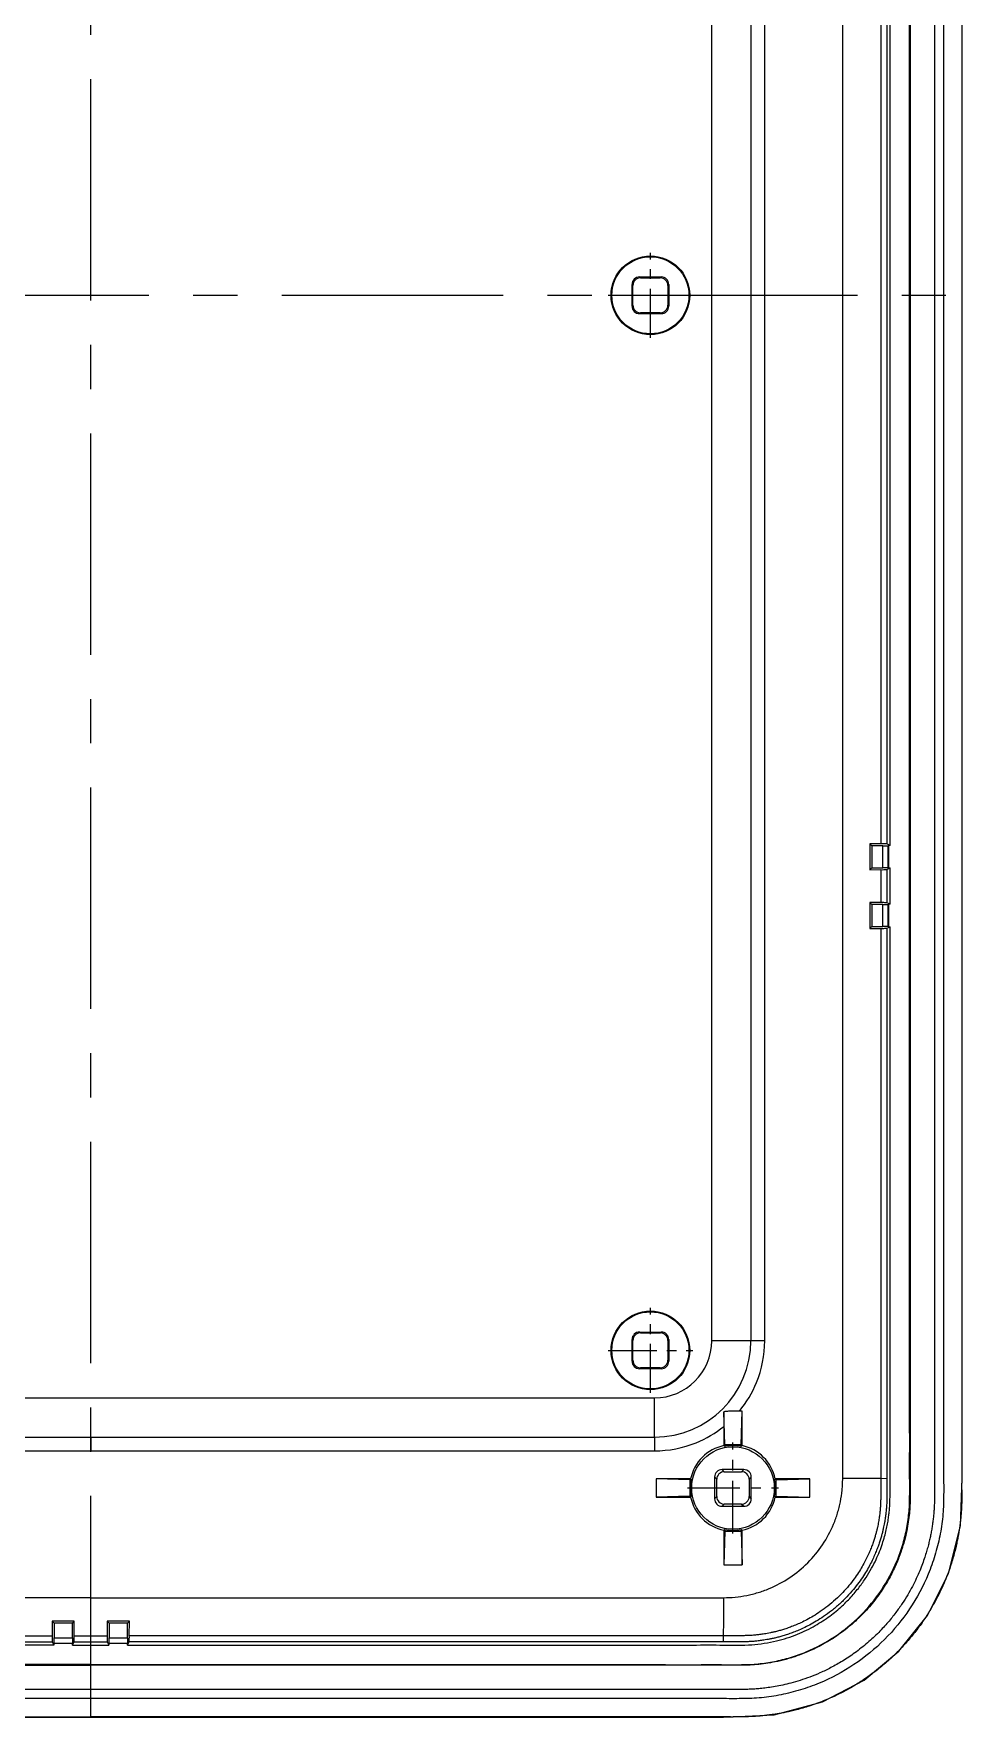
# Model space of a CAD drawing. Header units: millimetres. Extents: x 3219 to 3653, y 1046 to 1347.
# Drawn here: x 3464.9 to 3515.5, y 1162.5 to 1254.3 of the extents above; entities that cross this region are included whole.
import ezdxf

# ---------------------------------------------------------------- set-up
doc = ezdxf.new("R2010")
doc.units = ezdxf.units.MM
doc.linetypes.add('CENTER', pattern=[50.8, 31.75, -6.35, 6.35, -6.35])
doc.layers.add('from', color=7, linetype='Continuous', lineweight=13)

# ---------------------------------------------------------------- blocks, each defined once
blk = doc.blocks.new('*u50')
at = {"color": 1, "linetype": 'CENTER', "ltscale": 0.380001}
for p, q in [((0, -77.5), (0, 77.5)), ((-47.5, 0), (47.5, 0))]:
    blk.add_line(p, q, dxfattribs=at)
at = {"color": 7, "linetype": 'Continuous'}
for p, q in [((40.98, -64.48), (40.98, 64.48)), ((47.473, 64.478), (47.473, -64.478)), ((47.5, -64.478), (47.5, 64.478)), ((33.84, -56.98), (33.84, 56.98)), ((35.977, 56.98), (35.977, -56.98)), ((36.73, -56.982), (36.73, 56.982)), ((43.051, 29.898), (43.051, -29.898)), ((43.385, 29.903), (43.385, -29.903)), ((43.56, -29.99), (43.56, 29.99)), ((29.959, 0.952), (29.911, 1)), ((29.911, 1), (31.089, 1)), ((29.959, 0.952), (31.041, 0.952)), ((31.041, 0.952), (31.089, 1)), ((29.5, -0.589), (29.5, 0.589)), ((29.548, 0.541), (29.5, 0.589)), ((29.548, -0.541), (29.548, 0.541)), ((31.452, 0.541), (31.5, 0.589)), ((31.452, 0.541), (31.452, -0.541)), ((31.5, 0.589), (31.5, -0.589)), ((29.548, -0.541), (29.5, -0.589)), ((31.452, -0.541), (31.5, -0.589)), ((29.959, -0.952), (29.911, -1)), ((31.089, -1), (29.911, -1)), ((31.041, -0.952), (29.959, -0.952)), ((31.041, -0.952), (31.089, -1)), ((43.051, -29.898), (42.457, -29.897)), ((42.457, -29.897), (42.457, -31.303)), ((42.56, -30), (42.457, -29.897)), ((42.56, -30), (42.56, -31.2)), ((43.16, -30), (42.56, -30)), ((43.16, -30), (43.465, -29.997)), ((43.16, -31.2), (43.16, -30)), ((43.56, -29.99), (43.385, -29.903)), ((43.465, -29.997), (43.48, -29.99)), ((43.465, -31.203), (43.465, -29.997)), ((43.48, -29.99), (43.48, -31.21)), ((43.56, -29.99), (43.48, -29.99)), ((42.56, -31.2), (42.457, -31.303)), ((42.457, -31.303), (43.051, -31.302)), ((42.56, -31.2), (43.16, -31.2)), ((43.051, -31.302), (43.051, -33.098)), ((43.465, -31.203), (43.16, -31.2)), ((43.385, -31.297), (43.56, -31.21)), ((43.385, -31.297), (43.385, -33.103)), ((43.465, -31.203), (43.48, -31.21)), ((43.48, -31.21), (43.56, -31.21)), ((43.56, -33.19), (43.56, -31.21)), ((43.051, -33.098), (42.457, -33.097)), ((42.457, -33.097), (42.457, -34.503)), ((42.56, -33.2), (42.457, -33.097)), ((42.56, -33.2), (42.56, -34.4)), ((43.16, -33.2), (42.56, -33.2)), ((43.16, -33.2), (43.465, -33.197)), ((43.16, -34.4), (43.16, -33.2)), ((43.56, -33.19), (43.385, -33.103)), ((43.465, -33.197), (43.48, -33.19)), ((43.465, -34.403), (43.465, -33.197)), ((43.48, -33.19), (43.48, -34.41)), ((43.56, -33.19), (43.48, -33.19)), ((42.56, -34.4), (42.457, -34.503)), ((42.457, -34.503), (43.051, -34.502)), ((42.56, -34.4), (43.16, -34.4)), ((43.051, -34.502), (43.051, -64.475)), ((43.465, -34.403), (43.16, -34.4)), ((43.385, -34.497), (43.56, -34.41)), ((43.385, -34.497), (43.385, -64.473)), ((43.465, -34.403), (43.48, -34.41)), ((43.48, -34.41), (43.56, -34.41)), ((29.959, -56.548), (29.911, -56.5)), ((29.911, -56.5), (31.089, -56.5)), ((29.959, -56.548), (31.041, -56.548)), ((31.041, -56.548), (31.089, -56.5)), ((29.5, -58.089), (29.5, -56.911)), ((29.548, -56.959), (29.5, -56.911)), ((29.548, -58.041), (29.548, -56.959)), ((31.452, -56.959), (31.5, -56.911)), ((31.452, -56.959), (31.452, -58.041)), ((31.5, -56.911), (31.5, -58.089)), ((35.977, -56.98), (33.84, -56.98)), ((29.548, -58.041), (29.5, -58.089)), ((29.959, -58.452), (29.911, -58.5)), ((31.089, -58.5), (29.911, -58.5)), ((31.041, -58.452), (29.959, -58.452)), ((31.041, -58.452), (31.089, -58.5)), ((31.452, -58.041), (31.5, -58.089)), ((-30.73, -60.09), (30.73, -60.09)), ((30.73, -62.227), (30.73, -60.09)), ((34.548, -62.647), (34.501, -60.846)), ((35.5, -60.806), (35.351, -60.806)), ((35.452, -62.647), (35.5, -60.806)), ((35.5, -62.693), (35.5, -60.806)), ((-30.73, -62.227), (30.73, -62.227)), ((0, -62.227), (0, -62.98)), ((34.5, -61.647), (34.5, -62.693)), ((-30.732, -62.98), (30.732, -62.98)), ((34.548, -62.647), (34.548, -62.732)), ((35.452, -62.647), (34.548, -62.647)), ((35.452, -62.732), (35.452, -62.647)), ((34.527, -64.115), (34.411, -64)), ((35.589, -64), (34.411, -64)), ((34.527, -64.115), (35.473, -64.115)), ((35.589, -64), (35.473, -64.115)), ((30.806, -64.5), (30.806, -65.5)), ((32.647, -64.548), (30.806, -64.5)), ((32.693, -64.5), (30.806, -64.5)), ((32.647, -64.548), (32.647, -65.452)), ((32.732, -64.548), (32.647, -64.548)), ((34, -64.411), (34, -65.589)), ((34.115, -64.527), (34, -64.411)), ((34.115, -65.473), (34.115, -64.527)), ((36, -64.411), (35.885, -64.527)), ((35.885, -64.527), (35.885, -65.473)), ((36, -65.589), (36, -64.411)), ((37.353, -64.548), (37.268, -64.548)), ((39.194, -64.5), (37.307, -64.5)), ((37.353, -64.548), (39.194, -64.5)), ((37.353, -65.452), (37.353, -64.548)), ((39.194, -65.5), (39.194, -64.5)), ((43.051, -64.475), (43.385, -64.473)), ((47.392, -67.058), (47.5, -64.478)), ((47.473, -64.478), (47.473, -64.738)), ((47.5, -64.478), (47.473, -64.478)), ((32.647, -65.452), (30.806, -65.5)), ((30.806, -65.5), (32.693, -65.5)), ((32.647, -65.452), (32.732, -65.452)), ((34.115, -65.473), (34, -65.589)), ((34.527, -65.885), (34.411, -66)), ((34.411, -66), (35.589, -66)), ((35.473, -65.885), (34.527, -65.885)), ((35.473, -65.885), (35.589, -66)), ((35.885, -65.473), (36, -65.589)), ((37.268, -65.452), (37.353, -65.452)), ((37.307, -65.5), (39.194, -65.5)), ((37.353, -65.452), (39.194, -65.5)), ((34.5, -67.307), (34.5, -69.194)), ((34.548, -67.353), (34.5, -69.194)), ((34.548, -67.268), (34.548, -67.353)), ((34.548, -67.353), (35.452, -67.353)), ((35.452, -67.353), (35.452, -67.268)), ((35.452, -67.353), (35.5, -69.194)), ((35.5, -69.194), (35.5, -67.307)), ((46.739, -69.664), (47.392, -67.058)), ((34.5, -69.194), (35.5, -69.194)), ((45.595, -71.951), (46.739, -69.664)), ((0, -70.98), (-34.48, -70.98)), ((0, -73.051), (0, -70.98)), ((0, -70.98), (34.48, -70.98)), ((-2, -72.36), (-2.103, -72.256)), ((-0.897, -72.256), (-2.103, -72.256)), ((-2.103, -72.256), (-2.102, -73.051)), ((-2, -72.36), (-2, -73.16)), ((-1, -72.36), (-2, -72.36)), ((-1, -72.36), (-0.897, -72.256)), ((-1, -73.16), (-1, -72.36)), ((-0.898, -73.051), (-0.897, -72.256)), ((1, -72.36), (0.897, -72.256)), ((2.103, -72.256), (0.897, -72.256)), ((0.897, -72.256), (0.898, -73.051)), ((1, -72.36), (1, -73.16)), ((2, -72.36), (1, -72.36)), ((2, -72.36), (2.103, -72.256)), ((2, -73.16), (2, -72.36)), ((2.102, -73.051), (2.103, -72.256)), ((44.046, -73.893), (45.595, -71.951)), ((-34.475, -73.051), (-2.102, -73.051)), ((-34.473, -73.385), (-2.097, -73.385)), ((-2.097, -73.385), (-2.01, -73.56)), ((-2.003, -73.465), (-2, -73.16)), ((-2, -73.16), (-1, -73.16)), ((-1, -73.16), (-0.997, -73.465)), ((-0.99, -73.56), (-0.903, -73.385)), ((-0.903, -73.385), (0.903, -73.385)), ((-0.898, -73.051), (0.898, -73.051)), ((0, -73.56), (0, -73.051)), ((0.903, -73.385), (0.99, -73.56)), ((0.997, -73.465), (1, -73.16)), ((1, -73.16), (2, -73.16)), ((2, -73.16), (2.003, -73.465)), ((2.01, -73.56), (2.097, -73.385)), ((34.473, -73.385), (2.097, -73.385)), ((34.475, -73.051), (2.102, -73.051)), ((34.475, -73.051), (34.473, -73.385)), ((-2.003, -73.465), (-2.01, -73.48)), ((-2.01, -73.48), (-2.01, -73.56)), ((-0.99, -73.48), (-2.01, -73.48)), ((-2.003, -73.465), (-0.997, -73.465)), ((-0.997, -73.465), (-0.99, -73.48)), ((-0.99, -73.56), (-0.99, -73.48)), ((-0.99, -73.56), (0.99, -73.56)), ((0.997, -73.465), (0.99, -73.48)), ((0.99, -73.48), (0.99, -73.56)), ((2.01, -73.48), (0.99, -73.48)), ((0.997, -73.465), (2.003, -73.465)), ((2.003, -73.465), (2.01, -73.48)), ((2.01, -73.56), (2.01, -73.48)), ((42.142, -75.47), (44.046, -73.893)), ((0, -74.66), (0, -74.63)), ((0, -77.473), (0, -75.982)), ((39.881, -76.655), (42.142, -75.47)), ((37.24, -77.366), (39.881, -76.655)), ((-34.478, -77.5), (34.478, -77.5)), ((-34.134, -77.472), (0, -77.473)), ((34.134, -77.472), (0, -77.473)), ((0, -77.473), (0, -77.5)), ((34.865, -77.474), (34.477, -77.473)), ((34.478, -77.5), (34.477, -77.473)), ((34.478, -77.5), (37.24, -77.366))]:
    blk.add_line(p, q, dxfattribs=at)
at = {"color": 1, "linetype": 'CENTER', "ltscale": 0.084}
for p, q in [((30.5, -2.31), (30.5, 2.31)), ((28.19, 0), (32.81, 0)), ((30.5, -59.81), (30.5, -55.19)), ((28.19, -57.5), (32.81, -57.5))]:
    blk.add_line(p, q, dxfattribs=at)
at = {"color": 1, "linetype": 'CENTER', "ltscale": 0.09}
for p, q in [((35, -67.475), (35, -62.525)), ((32.525, -65), (37.475, -65))]:
    blk.add_line(p, q, dxfattribs=at)
at = {"color": 7, "linetype": 'Continuous'}
for centre, radius in [((30.5, 0), 2.144), ((30.5, 0), 2.1), ((30.5, -57.5), 2.144), ((30.5, -57.5), 2.1), ((35, -65), 2.25)]:
    blk.add_circle(centre, radius, dxfattribs=at)
for centre, radius, start, end in [((30.73, -56.98), 3.11, 270, 0), ((30.73, -56.98), 5.247, 270, 0), ((35.819, -250.721), 193.741, 89.73053, 89.95311), ((293.966, -61.573), 259.466, 179.83946, 180.01645), ((224.471, -62.069), 193.741, 180.04689, 180.26947), ((35, -65), 2.361, 102.22726, 167.77274), ((29.843, -68.468), 7.419, 50.63669, 51.1145), ((35, -65), 2.313, 78.73002, 101.26998), ((40.141, -68.448), 7.394, 128.88468, 129.36413), ((35, -65), 2.361, 12.22726, 77.77274), ((35, -65), 2.313, 168.73002, 191.26998), ((38.448, -59.859), 7.394, 218.88468, 219.36413), ((31.532, -59.843), 7.419, 320.63669, 321.1145), ((35, -65), 2.313, 348.73002, 11.26998), ((43.048, -517.138), 452.662, 89.99959, 90.26173), ((-30.822, -65.059), 78.296, 359.9708, 0.23488), ((38.468, -70.157), 7.419, 140.63669, 141.1145), ((35, -65), 2.361, 192.22726, 257.77274), ((35, -65), 2.361, 282.22726, 347.77274), ((31.552, -70.141), 7.394, 38.88468, 39.36413), ((29.859, -61.552), 7.394, 308.88468, 309.36413), ((35, -65), 2.313, 258.73002, 281.26998), ((40.157, -61.532), 7.419, 230.63669, 231.1145), ((467.26, -72.984), 432.785, 179.73475, 180.00897), ((33.998, -213.652), 136.18, 89.79832, 89.94297), ((35.035, -5.565), 71.909, 269.86418, 269.98206)]:
    blk.add_arc(centre, radius, start, end, dxfattribs=at)
for centre, major_axis, start_param, end_param in [((29.912, 0.588), (-0.291, 0.291), -0.78536, 0.78536), ((29.96, 0.54), (0.291, -0.291), 2.356233, 3.926953), ((31.04, 0.54), (-0.291, -0.291), 2.356233, 3.926953), ((31.088, 0.588), (0.291, 0.291), -0.78536, 0.78536), ((29.912, -0.588), (0.291, 0.291), -3.926953, -2.356233), ((29.96, -0.54), (0.291, 0.291), 2.356233, 3.926953), ((31.04, -0.54), (-0.291, 0.291), 2.356233, 3.926953), ((31.088, -0.588), (-0.291, 0.291), -3.926953, -2.356233), ((29.912, -56.912), (-0.291, 0.291), -0.78536, 0.78536), ((29.96, -56.96), (0.291, -0.291), 2.356233, 3.926953), ((31.04, -56.96), (-0.291, -0.291), 2.356233, 3.926953), ((31.088, -56.912), (0.291, 0.291), -0.78536, 0.78536), ((29.912, -58.088), (0.291, 0.291), -3.926953, -2.356233), ((29.96, -58.04), (0.291, 0.291), 2.356233, 3.926953), ((31.04, -58.04), (-0.291, 0.291), 2.356233, 3.926953), ((31.088, -58.088), (-0.291, 0.291), -3.926953, -2.356233), ((34.412, -64.412), (-0.291, 0.291), -0.78536, 0.78536), ((34.527, -64.527), (0.291, -0.291), 2.356233, 3.926953), ((35.473, -64.527), (0.291, 0.291), -0.78536, 0.78536), ((35.588, -64.412), (0.291, 0.291), -0.78536, 0.78536), ((34.412, -65.588), (0.291, 0.291), 2.356233, 3.926953), ((34.527, -65.473), (0.291, 0.291), 2.356233, 3.926953), ((35.473, -65.473), (-0.291, 0.291), 2.356233, 3.926953), ((35.588, -65.588), (0.291, -0.291), -0.78536, 0.78536)]:
    blk.add_ellipse(centre, major_axis=major_axis, ratio=0.999924, start_param=start_param, end_param=end_param, dxfattribs=at)
for points, start_tangent, end_tangent in [([(0, 76.482), (8.87, 76.482), (13.305, 76.482), (17.74, 76.482), (22.175, 76.482), (26.61, 76.482), (28.828, 76.482), (31.045, 76.482), (33.263, 76.482), (34.371, 76.482), (35.48, 76.482), (36.02, 76.469), (36.558, 76.429), (37.626, 76.271), (38.674, 76.008), (39.69, 75.645), (41.593, 74.628), (43.26, 73.26), (44.628, 71.593), (45.645, 69.69), (46.008, 68.674), (46.271, 67.626), (46.429, 66.558), (46.469, 66.02), (46.482, 65.48), (46.482, 64.457), (46.482, 63.434), (46.482, 61.388), (46.482, 59.341), (46.482, 57.295), (46.482, 53.203), (46.482, 49.11), (46.482, 45.017), (46.482, 40.925), (46.482, 32.74), (46.482, 24.555), (46.482, 16.37), (46.482, 0), (46.482, -16.37), (46.482, -24.555), (46.482, -32.74), (46.482, -40.925), (46.482, -45.018), (46.482, -49.11), (46.482, -53.203), (46.482, -57.295), (46.482, -59.341), (46.482, -61.388), (46.482, -63.434), (46.482, -64.457), (46.482, -65.48), (46.469, -66.02), (46.429, -66.558), (46.271, -67.626), (46.008, -68.674), (45.645, -69.69), (44.628, -71.593), (43.26, -73.26), (41.593, -74.628), (39.69, -75.645), (38.674, -76.008), (37.626, -76.271), (36.558, -76.429), (36.02, -76.469), (35.48, -76.482), (34.371, -76.482), (33.263, -76.482), (31.045, -76.482), (28.828, -76.482), (26.61, -76.482), (22.175, -76.482), (17.74, -76.482), (13.305, -76.482), (8.87, -76.482), (0, -76.482)], (1, 0), (-1, 0)), ([(0, 75.982), (2.95, 75.982), (5.687, 75.982), (8.225, 75.982), (10.579, 75.982), (12.762, 75.982), (14.786, 75.982), (16.663, 75.982), (18.403, 75.982), (20.018, 75.982), (21.515, 75.982), (22.902, 75.982), (24.185, 75.982), (25.371, 75.982), (26.47, 75.982), (27.491, 75.982), (28.443, 75.982), (29.334, 75.982), (30.168, 75.982), (30.939, 75.982), (31.65, 75.982), (32.304, 75.983), (32.906, 75.982), (33.46, 75.982), (33.972, 75.982), (34.44, 75.982), (34.863, 75.984), (35.244, 75.984), (35.582, 75.981), (35.873, 75.974), (36.142, 75.962), (36.42, 75.94), (36.729, 75.908), (37.07, 75.861), (37.438, 75.798), (37.835, 75.715), (38.266, 75.606), (38.733, 75.466), (39.218, 75.295), (39.726, 75.086), (40.265, 74.829), (40.84, 74.511), (41.454, 74.117), (42.105, 73.629), (42.779, 73.031), (43.369, 72.413), (43.852, 71.821), (44.248, 71.261), (44.575, 70.731), (44.848, 70.227), (45.077, 69.746), (45.263, 69.3), (45.414, 68.889), (45.535, 68.512), (45.632, 68.168), (45.709, 67.858), (45.771, 67.575), (45.821, 67.312), (45.862, 67.062), (45.897, 66.816), (45.926, 66.565), (45.95, 66.3), (45.969, 66.013), (45.979, 65.703), (45.983, 65.371), (45.984, 65.015), (45.983, 64.635), (45.982, 64.232), (45.982, 63.801), (45.982, 63.331), (45.983, 62.81), (45.982, 62.23), (45.982, 61.591), (45.982, 60.893), (45.982, 60.14), (45.982, 59.328), (45.982, 58.454), (45.982, 57.51), (45.982, 56.49), (45.982, 55.394), (45.982, 54.222), (45.982, 52.964), (45.982, 51.61), (45.982, 50.147), (45.982, 48.567), (45.982, 46.862), (45.982, 45.023), (45.982, 43.041), (45.982, 40.904), (45.982, 38.599), (45.982, 36.115), (45.982, 33.436), (45.982, 30.548), (45.982, 27.435), (45.982, 24.079), (45.982, 20.462), (45.982, 16.563), (45.982, 12.359), (45.982, 7.829), (45.982, 2.945), (45.982, -2.319), (45.982, -7.987), (45.982, -13.731), (45.982, -18.918), (45.982, -23.468), (45.982, -27.512), (45.982, -31.126), (45.982, -34.373), (45.982, -37.302), (45.982, -39.954), (45.982, -42.361), (45.982, -44.553), (45.982, -46.552), (45.982, -48.38), (45.982, -50.05), (45.982, -51.579), (45.982, -52.98), (45.982, -54.268), (45.982, -55.459), (45.982, -56.565), (45.982, -57.586), (45.982, -58.525), (45.982, -59.389), (45.982, -60.187), (45.982, -60.925), (45.982, -61.579), (45.982, -62.159), (45.983, -62.687), (45.982, -63.186), (45.982, -63.655), (45.982, -64.089), (45.982, -64.484), (45.983, -64.838), (45.984, -65.153), (45.983, -65.433), (45.979, -65.683), (45.973, -65.913), (45.962, -66.132), (45.946, -66.355), (45.923, -66.595), (45.891, -66.856), (45.853, -67.122), (45.808, -67.383), (45.758, -67.641), (45.7, -67.9), (45.632, -68.171), (45.55, -68.461), (45.45, -68.78), (45.328, -69.129), (45.177, -69.512), (44.993, -69.929), (44.776, -70.367), (44.524, -70.819), (44.227, -71.292), (43.875, -71.79), (43.452, -72.316), (42.944, -72.868), (42.331, -73.44), (41.637, -73.988), (40.967, -74.435), (40.335, -74.793), (39.742, -75.079), (39.184, -75.307), (38.657, -75.49), (38.162, -75.634), (37.71, -75.743), (37.298, -75.824), (36.919, -75.883), (36.569, -75.926), (36.256, -75.954), (35.964, -75.971), (35.66, -75.98), (35.308, -75.983), (34.908, -75.984), (34.459, -75.982), (33.956, -75.982), (33.402, -75.982), (32.798, -75.983), (32.141, -75.983), (31.425, -75.982), (30.646, -75.982), (29.802, -75.982), (28.893, -75.982), (27.922, -75.982), (26.883, -75.982), (25.766, -75.982), (24.561, -75.982), (23.259, -75.982), (21.851, -75.982), (20.331, -75.982), (18.69, -75.982), (16.923, -75.982), (15.016, -75.982), (12.96, -75.982), (10.743, -75.982), (8.352, -75.982), (5.775, -75.982), (2.996, -75.982), (0, -75.982)], (1, 0), (-1, 0)), ([(0, 74.66), (3.113, 74.66), (6.003, 74.66), (8.684, 74.66), (11.172, 74.66), (13.48, 74.66), (15.623, 74.66), (17.615, 74.66), (19.467, 74.66), (21.185, 74.66), (22.77, 74.66), (24.226, 74.66), (25.563, 74.66), (26.807, 74.66), (27.985, 74.66), (29.125, 74.66), (30.245, 74.66), (31.32, 74.66), (32.324, 74.66), (33.28, 74.66), (34.218, 74.66), (35.155, 74.662), (36.093, 74.64), (37.024, 74.529), (37.95, 74.322), (38.892, 74.003), (39.864, 73.545), (40.862, 72.917), (41.801, 72.137), (42.587, 71.291), (43.196, 70.454), (43.666, 69.636), (44.03, 68.823), (44.31, 67.992), (44.51, 67.134), (44.627, 66.257), (44.661, 65.385), (44.66, 64.518), (44.66, 63.644), (44.66, 62.723), (44.66, 61.765), (44.66, 60.781), (44.66, 59.759), (44.66, 58.677), (44.66, 57.536), (44.66, 56.346), (44.66, 55.101), (44.66, 53.781), (44.66, 52.366), (44.66, 50.836), (44.66, 49.176), (44.66, 47.38), (44.66, 45.442), (44.66, 43.356), (44.66, 41.112), (44.66, 38.693), (44.66, 36.085), (44.66, 33.271), (44.66, 30.24), (44.66, 26.983), (44.66, 23.488), (44.66, 19.721), (44.66, 15.636), (44.66, 11.185), (44.66, 6.379), (44.66, 1.292), (44.66, -4.002), (44.66, -9.372), (44.66, -14.62), (44.66, -19.543), (44.66, -23.998), (44.66, -28.005), (44.66, -31.612), (44.66, -34.867), (44.66, -37.808), (44.66, -40.475), (44.66, -42.903), (44.66, -45.124), (44.66, -47.155), (44.66, -49.014), (44.66, -50.719), (44.66, -52.284), (44.66, -53.722), (44.66, -55.044), (44.66, -56.264), (44.66, -57.39), (44.66, -58.428), (44.66, -59.383), (44.66, -60.26), (44.66, -61.063), (44.66, -61.792), (44.66, -62.442), (44.66, -63.013), (44.66, -63.516), (44.66, -63.977), (44.66, -64.416), (44.661, -64.854), (44.661, -65.295), (44.656, -65.734), (44.634, -66.173), (44.589, -66.618), (44.518, -67.086), (44.415, -67.589), (44.266, -68.14), (44.06, -68.744), (43.782, -69.399), (43.415, -70.097), (42.944, -70.825), (42.357, -71.562), (41.67, -72.259), (40.923, -72.873), (40.16, -73.377), (39.408, -73.777), (38.692, -74.08), (38.031, -74.299), (37.44, -74.449), (36.908, -74.548), (36.415, -74.612), (35.939, -74.649), (35.46, -74.66), (34.978, -74.662), (34.499, -74.66), (34.024, -74.66), (33.545, -74.66), (33.044, -74.66), (32.505, -74.66), (31.907, -74.66), (31.239, -74.66), (30.5, -74.66), (29.688, -74.66), (28.802, -74.66), (27.839, -74.66), (26.795, -74.66), (25.667, -74.66), (24.451, -74.66), (23.144, -74.66), (21.736, -74.66), (20.22, -74.66), (18.586, -74.66), (16.825, -74.66), (14.927, -74.66), (12.88, -74.66), (10.673, -74.66), (8.293, -74.66), (5.728, -74.66), (2.968, -74.66), (0, -74.66)], (1, 0), (-1, 0)), ([(0, -74.63), (8.87, -74.63), (13.305, -74.63), (17.74, -74.63), (22.175, -74.63), (26.61, -74.63), (28.827, -74.63), (31.045, -74.63), (33.261, -74.63), (34.376, -74.63), (35.462, -74.63), (35.708, -74.626), (35.934, -74.619), (36.376, -74.586), (37.265, -74.454), (38.136, -74.236), (38.981, -73.934), (40.564, -73.088), (41.95, -71.95), (43.088, -70.564), (43.934, -68.981), (44.236, -68.137), (44.454, -67.264), (44.586, -66.376), (44.619, -65.933), (44.63, -65.463), (44.63, -64.462), (44.63, -63.432), (44.63, -61.388), (44.63, -59.341), (44.63, -57.295), (44.63, -53.202), (44.63, -49.11), (44.63, -45.018), (44.63, -40.925), (44.63, -32.74), (44.63, -24.555), (44.63, -16.37), (44.63, 0), (44.63, 16.37), (44.63, 24.555), (44.63, 32.74), (44.63, 40.925), (44.63, 45.017), (44.63, 49.11), (44.63, 53.202), (44.63, 57.295), (44.63, 59.341), (44.63, 61.388), (44.63, 63.432), (44.63, 64.462), (44.63, 65.463), (44.619, 65.933), (44.586, 66.376), (44.454, 67.264), (44.236, 68.137), (43.934, 68.981), (43.088, 70.564), (41.95, 71.95), (40.564, 73.088), (38.981, 73.934), (38.136, 74.236), (37.265, 74.454), (36.376, 74.586), (35.934, 74.619), (35.708, 74.626), (35.462, 74.63), (34.376, 74.63), (33.261, 74.63), (31.045, 74.63), (28.827, 74.63), (26.61, 74.63), (22.175, 74.63), (17.74, 74.63), (13.305, 74.63), (8.87, 74.63), (0, 74.63)], (1, 0), (-1, 0)), ([(43.385, -29.903), (43.341, -29.901), (43.223, -29.899), (43.051, -29.898)], (-0.894441, 0.447186), (-0.999995, 0.003069)), ([(43.051, -31.302), (43.223, -31.301), (43.341, -31.299), (43.385, -31.297)], (0.999995, 0.003069), (0.894441, 0.447186)), ([(43.385, -33.103), (43.341, -33.101), (43.223, -33.099), (43.051, -33.098)], (-0.894441, 0.447186), (-0.999995, 0.003069)), ([(2.01, -73.56), (5.936, -73.56), (9.582, -73.56), (12.967, -73.56), (16.108, -73.56), (19.024, -73.56), (21.73, -73.56), (24.24, -73.56), (26.569, -73.56), (28.73, -73.56), (30.733, -73.56), (32.584, -73.56), (34.289, -73.56), (35.847, -73.551), (37.218, -73.371), (38.388, -73.019), (39.373, -72.56), (40.195, -72.042), (40.873, -71.497), (41.431, -70.945), (41.887, -70.402), (42.257, -69.879), (42.558, -69.378), (42.799, -68.902), (42.992, -68.455), (43.145, -68.034), (43.265, -67.643), (43.356, -67.283), (43.424, -66.955), (43.474, -66.651), (43.511, -66.365), (43.538, -66.085), (43.553, -65.803), (43.559, -65.519), (43.561, -65.236), (43.561, -64.955), (43.56, -64.672), (43.56, -64.378), (43.56, -64.063), (43.56, -63.717), (43.56, -63.339), (43.56, -62.929), (43.56, -62.488), (43.56, -62.013), (43.56, -61.501), (43.56, -60.949), (43.56, -60.352), (43.56, -59.71), (43.56, -59.017), (43.56, -58.271), (43.56, -57.467), (43.56, -56.601), (43.56, -55.667), (43.56, -54.661), (43.56, -53.577), (43.56, -52.409), (43.56, -51.15), (43.56, -49.792), (43.56, -48.33), (43.56, -46.756), (43.56, -45.061), (43.56, -43.234), (43.56, -41.266), (43.56, -39.147), (43.56, -36.865), (43.56, -34.41)], (1, 0), (0, 1)), ([(43.051, -34.502), (43.223, -34.501), (43.341, -34.499), (43.385, -34.497)], (0.999995, 0.003069), (0.894441, 0.447186)), ([(35.351, -60.806), (36.284, -59.251), (36.73, -56.982)], (0.637731, 0.770259), (0.007964, 0.999968)), ([(35.351, -60.806), (35.045, -60.81), (34.76, -60.822), (34.501, -60.846)], (-1, 0), (-0.992971, -0.11836)), ([(30.732, -62.98), (33.001, -62.534), (34.5, -61.647)], (0.999968, 0.007964), (0.777874, 0.62842)), ([(43.385, -64.473), (43.386, -64.675), (43.386, -64.86), (43.387, -65.029), (43.387, -65.179), (43.386, -65.314), (43.386, -65.437), (43.384, -65.554), (43.382, -65.672), (43.379, -65.791), (43.374, -65.912), (43.367, -66.033), (43.357, -66.152), (43.346, -66.271), (43.333, -66.39), (43.318, -66.507), (43.302, -66.626), (43.282, -66.752), (43.259, -66.89), (43.23, -67.042), (43.195, -67.207), (43.154, -67.384), (43.104, -67.576), (43.043, -67.784), (42.97, -68.011), (42.882, -68.257), (42.777, -68.524), (42.652, -68.809), (42.503, -69.113), (42.325, -69.438), (42.114, -69.783), (41.862, -70.147), (41.565, -70.529), (41.214, -70.925), (40.805, -71.325), (40.365, -71.697), (39.94, -72.009), (39.541, -72.264), (39.172, -72.472), (38.832, -72.641), (38.52, -72.779), (38.234, -72.891), (37.969, -72.984), (37.722, -73.062), (37.493, -73.126), (37.285, -73.178), (37.095, -73.219), (36.921, -73.253), (36.761, -73.281), (36.616, -73.303), (36.486, -73.321), (36.365, -73.336), (36.247, -73.348), (36.129, -73.359), (36.008, -73.368), (35.889, -73.375), (35.774, -73.38), (35.663, -73.382), (35.553, -73.384), (35.441, -73.385), (35.324, -73.386), (35.208, -73.387), (35.093, -73.387), (34.975, -73.387), (34.852, -73.387), (34.726, -73.386), (34.599, -73.386), (34.473, -73.385)], (0.002294, -0.999997), (-0.999995, 0.003063)), ([(43.051, -64.475), (43.052, -64.679), (43.052, -64.865), (43.053, -65.035), (43.053, -65.187), (43.052, -65.322), (43.052, -65.445), (43.051, -65.562), (43.049, -65.678), (43.046, -65.793), (43.041, -65.908), (43.035, -66.022), (43.026, -66.135), (43.015, -66.248), (43.003, -66.362), (42.989, -66.475), (42.973, -66.59), (42.955, -66.711), (42.932, -66.843), (42.905, -66.988), (42.872, -67.146), (42.833, -67.315), (42.785, -67.498), (42.728, -67.697), (42.658, -67.914), (42.574, -68.15), (42.474, -68.405), (42.354, -68.678), (42.212, -68.969), (42.042, -69.28), (41.84, -69.61), (41.6, -69.959), (41.316, -70.324), (40.979, -70.703), (40.589, -71.086), (40.168, -71.442), (39.76, -71.74), (39.379, -71.984), (39.026, -72.182), (38.701, -72.344), (38.402, -72.475), (38.128, -72.583), (37.874, -72.672), (37.638, -72.745), (37.419, -72.806), (37.22, -72.856), (37.039, -72.895), (36.873, -72.927), (36.719, -72.954), (36.58, -72.975), (36.455, -72.992), (36.339, -73.006), (36.226, -73.018), (36.113, -73.028), (35.998, -73.036), (35.886, -73.042), (35.777, -73.047), (35.669, -73.049), (35.56, -73.051), (35.449, -73.052), (35.332, -73.053), (35.216, -73.053), (35.1, -73.053), (34.981, -73.053), (34.857, -73.053), (34.73, -73.052), (34.603, -73.052), (34.475, -73.051)], (0.002561, -0.999997), (-0.999994, 0.003366)), ([(34.48, -70.98), (35.117, -70.949), (35.748, -70.855), (36.059, -70.785), (36.367, -70.7), (36.967, -70.485), (38.091, -69.885), (39.076, -69.076), (39.885, -68.091), (40.485, -66.967), (40.7, -66.367), (40.785, -66.059), (40.855, -65.748), (40.949, -65.117), (40.971, -64.799), (40.98, -64.48)], (0.99994, 0.010964), (0.010801, 0.999942)), ([(47.474, -65.099), (47.474, -65.177), (47.473, -65.361), (47.471, -65.525), (47.469, -65.677), (47.465, -65.825), (47.46, -65.974), (47.453, -66.126), (47.443, -66.277), (47.432, -66.427), (47.419, -66.575), (47.404, -66.727), (47.386, -66.889), (47.363, -67.069), (47.334, -67.27), (47.297, -67.496), (47.251, -67.749), (47.193, -68.028), (47.122, -68.332), (47.036, -68.658), (46.934, -69.008), (46.811, -69.383), (46.663, -69.787), (46.486, -70.219), (46.273, -70.684), (46.015, -71.187), (45.697, -71.738), (45.304, -72.337), (44.847, -72.949), (44.348, -73.535), (43.811, -74.089), (43.242, -74.605), (42.648, -75.079), (42.041, -75.504), (41.453, -75.866), (40.916, -76.158), (40.425, -76.395), (39.973, -76.589), (39.552, -76.751), (39.162, -76.885), (38.802, -76.996), (38.471, -77.087), (38.168, -77.161), (37.891, -77.222), (37.637, -77.272), (37.404, -77.313), (37.19, -77.346), (36.99, -77.373), (36.805, -77.396), (36.634, -77.414), (36.479, -77.428), (36.338, -77.439), (36.205, -77.448), (36.076, -77.455), (35.948, -77.461), (35.821, -77.465), (35.696, -77.468), (35.573, -77.471), (35.45, -77.472), (35.322, -77.473), (35.185, -77.474), (35.033, -77.474), (35.013, -77.474)], (-0.000868, -1), (-1, 0.000235)), ([(0, -76.482), (-8.87, -76.482), (-13.305, -76.482), (-17.74, -76.482), (-22.175, -76.482), (-26.61, -76.482), (-28.828, -76.482), (-31.045, -76.482), (-33.263, -76.482), (-34.371, -76.482), (-35.48, -76.482), (-36.02, -76.469), (-36.558, -76.429), (-37.626, -76.271), (-38.674, -76.008), (-39.69, -75.645), (-41.593, -74.628), (-43.26, -73.26), (-44.628, -71.593), (-45.645, -69.69), (-46.008, -68.674), (-46.271, -67.626), (-46.429, -66.558), (-46.469, -66.02), (-46.482, -65.492)], (-1, 0), (-0.009703, 0.999953)), ([(0, -75.982), (-2.817, -75.982), (-5.435, -75.982), (-7.872, -75.982), (-10.139, -75.982), (-12.25, -75.982), (-14.213, -75.982), (-16.04, -75.982), (-17.74, -75.982), (-19.322, -75.982), (-20.795, -75.982), (-22.163, -75.982), (-23.433, -75.982), (-24.613, -75.982), (-25.709, -75.982), (-26.73, -75.982), (-27.685, -75.982), (-28.581, -75.982), (-29.42, -75.982), (-30.203, -75.982), (-30.928, -75.982), (-31.599, -75.982), (-32.219, -75.983), (-32.792, -75.983), (-33.322, -75.982), (-33.812, -75.982), (-34.262, -75.982), (-34.672, -75.983), (-35.043, -75.984), (-35.373, -75.983), (-35.663, -75.98), (-35.928, -75.972), (-36.192, -75.958), (-36.478, -75.935), (-36.796, -75.899), (-37.143, -75.85), (-37.519, -75.782), (-37.929, -75.693), (-38.374, -75.576), (-38.843, -75.429), (-39.335, -75.249), (-39.858, -75.026), (-40.418, -74.749), (-41.02, -74.402), (-41.666, -73.967), (-42.335, -73.436), (-42.953, -72.859), (-43.476, -72.289), (-43.912, -71.74), (-44.278, -71.215), (-44.586, -70.713), (-44.846, -70.231), (-45.064, -69.776), (-45.243, -69.352), (-45.389, -68.959), (-45.509, -68.598), (-45.606, -68.267), (-45.684, -67.966), (-45.748, -67.688), (-45.8, -67.428), (-45.844, -67.179), (-45.881, -66.934), (-45.913, -66.683), (-45.941, -66.416), (-45.962, -66.129), (-45.976, -65.819), (-45.982, -65.487)], (-1, 0), (-0.009551, 0.999954)), ([(-44.636, -66.15), (-44.593, -66.586), (-44.526, -67.042), (-44.428, -67.531), (-44.289, -68.065), (-44.096, -68.649), (-43.835, -69.284), (-43.492, -69.961), (-43.052, -70.671), (-42.502, -71.394), (-41.85, -72.091), (-41.129, -72.716), (-40.381, -73.242), (-39.638, -73.664), (-38.923, -73.99), (-38.254, -74.231), (-37.65, -74.4), (-37.108, -74.514), (-36.612, -74.59), (-36.141, -74.637), (-35.674, -74.657), (-35.204, -74.662), (-34.732, -74.661), (-34.264, -74.66), (-33.798, -74.66), (-33.321, -74.66), (-32.815, -74.66), (-32.264, -74.66), (-31.652, -74.66), (-30.97, -74.66), (-30.22, -74.66), (-29.399, -74.66), (-28.506, -74.66), (-27.538, -74.66), (-26.492, -74.66), (-25.363, -74.66), (-24.15, -74.66), (-22.847, -74.66), (-21.446, -74.66), (-19.938, -74.66), (-18.317, -74.66), (-16.571, -74.66), (-14.693, -74.66), (-12.67, -74.66), (-10.491, -74.66), (-8.146, -74.66), (-5.623, -74.66), (-2.911, -74.66), (0, -74.66)], (0.073322, -0.997308), (1, 0)), ([(0, -74.63), (-8.87, -74.63), (-13.305, -74.63), (-17.74, -74.63), (-22.175, -74.63), (-26.61, -74.63), (-28.827, -74.63), (-31.045, -74.63), (-33.261, -74.63), (-34.376, -74.63), (-35.462, -74.63), (-35.708, -74.626), (-35.934, -74.619), (-36.376, -74.586), (-37.265, -74.454), (-38.136, -74.236), (-38.981, -73.934), (-40.564, -73.088), (-41.95, -71.95), (-43.088, -70.564), (-43.934, -68.981), (-44.236, -68.137), (-44.454, -67.264), (-44.586, -66.376), (-44.607, -66.13)], (-1, 0), (-0.071184, 0.997463)), ([(-2.01, -73.56), (-5.998, -73.56), (-9.713, -73.56), (-13.173, -73.56), (-16.394, -73.56), (-19.393, -73.56), (-22.184, -73.56), (-24.78, -73.56), (-27.194, -73.56), (-29.435, -73.56), (-31.511, -73.56), (-33.426, -73.56), (-35.181, -73.562), (-36.826, -73.447), (-38.539, -72.958), (-40.127, -72.09), (-41.477, -70.895), (-42.531, -69.425), (-43.232, -67.757), (-43.537, -66.088)], (-1, 0), (-0.075847, 0.997119)), ([(-2.102, -73.051), (-2.101, -73.223), (-2.099, -73.341), (-2.097, -73.385)], (0.003069, -0.999995), (0.447186, -0.894441)), ([(-0.903, -73.385), (-0.901, -73.341), (-0.899, -73.223), (-0.898, -73.051)], (0.447186, 0.894441), (0.003069, 0.999995)), ([(0.898, -73.051), (0.899, -73.223), (0.901, -73.341), (0.903, -73.385)], (0.003069, -0.999995), (0.447186, -0.894441)), ([(2.097, -73.385), (2.099, -73.341), (2.101, -73.223), (2.102, -73.051)], (0.447186, 0.894441), (0.003069, 0.999995))]:
    blk.add_spline(points, degree=3, dxfattribs=dict(at, start_tangent=start_tangent, end_tangent=end_tangent))

msp = doc.modelspace()

# ---------------------------------------------------------------- block references
at = {"layer": 'from'}
msp.add_blockref('*u50', (3468.012, 1240.031), dxfattribs=at)

doc.saveas('drawing.dxf')
